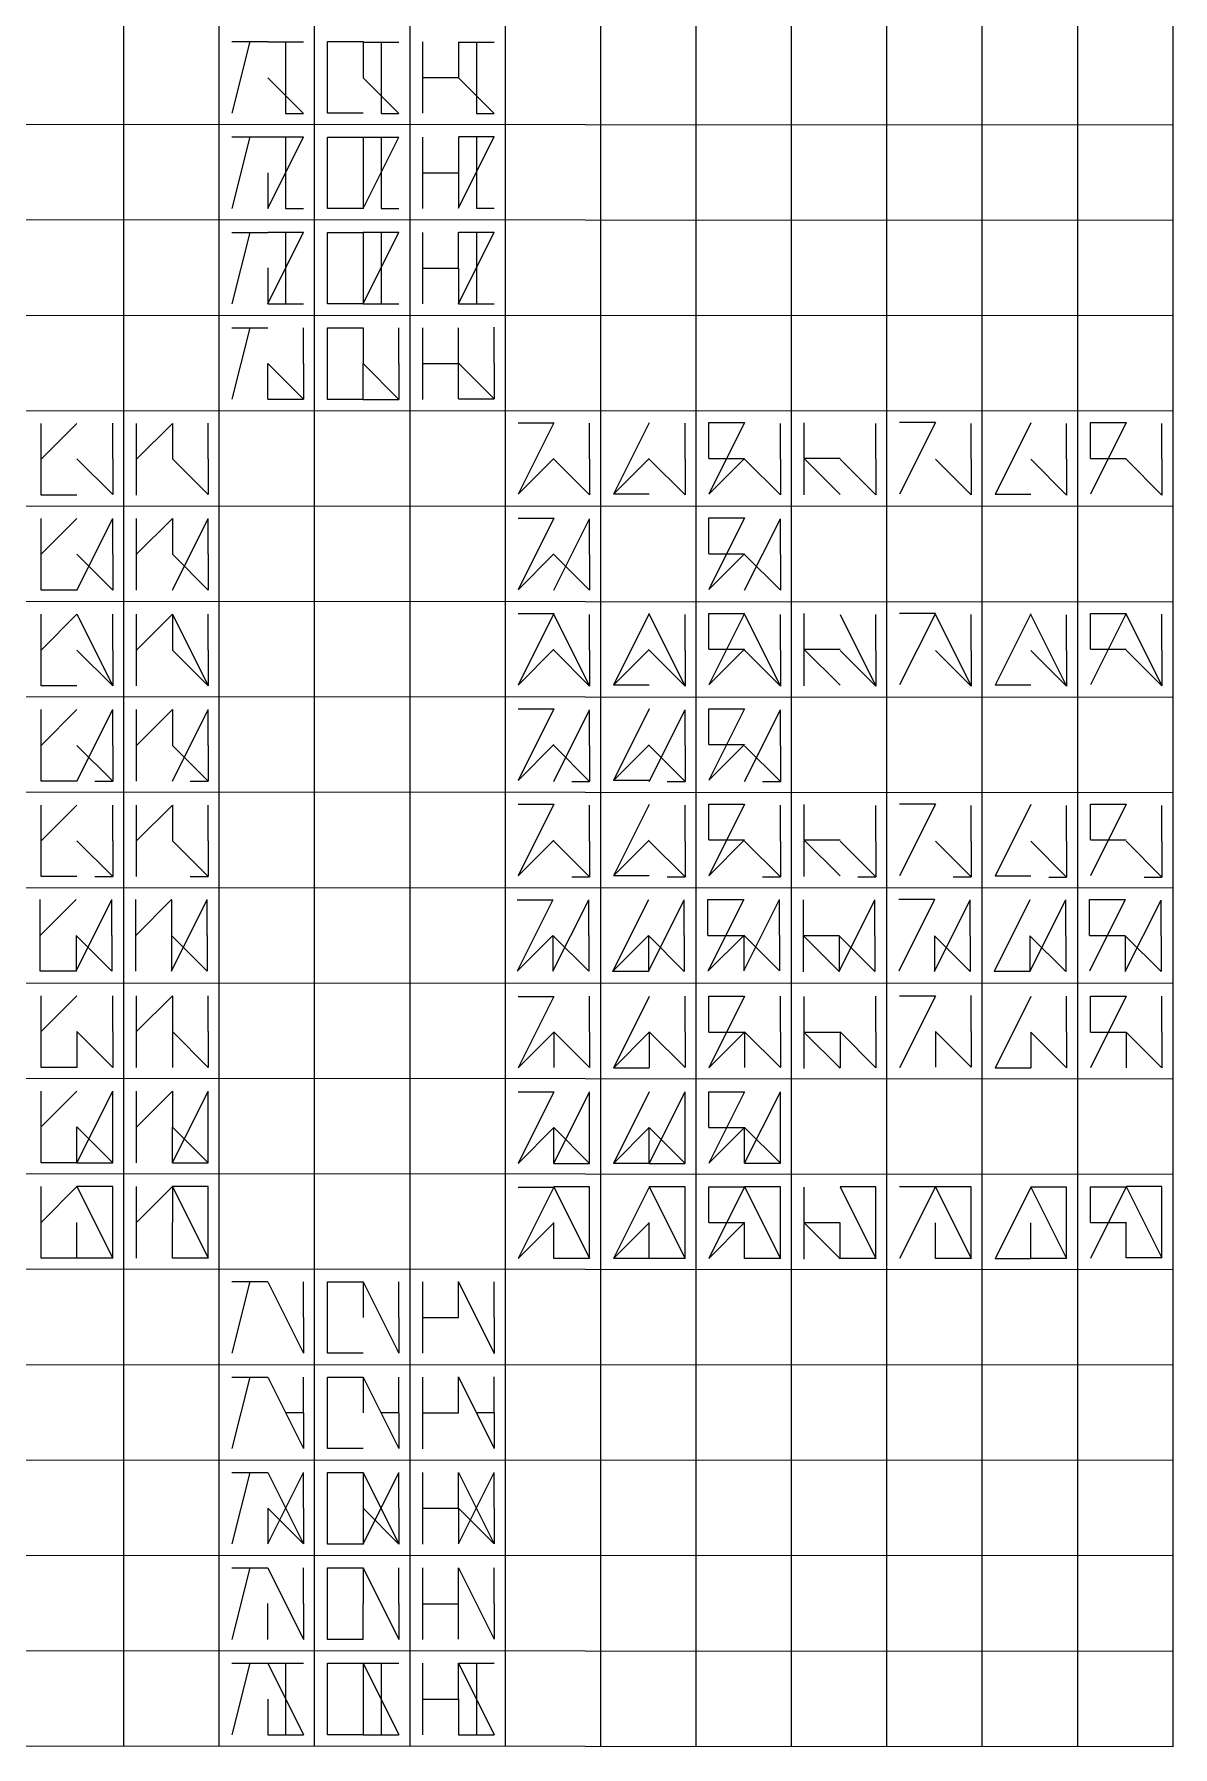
# Model space of a CAD drawing. Header units: millimetres. Extents: x 1659 to 4407, y 297 to 2004.
# Drawn here: x 3930 to 4407, y 520 to 1238 of the extents above; entities that cross this region are included whole.
import ezdxf

# ---------------------------------------------------------------- set-up
doc = ezdxf.new("R2010")
doc.units = ezdxf.units.MM

msp = doc.modelspace()

# ---------------------------------------------------------------- linework, layer by layer
for p, q in [((3967.33, 1933.69), (3967.33, 519.82)), ((3967.33, 1933.53), (3967.33, 519.82)), ((4007.33, 1933.69), (4007.33, 519.8)), ((4007.33, 1933.51), (4007.33, 519.8)), ((4047.33, 1933.69), (4047.33, 519.78)), ((4087.33, 1933.69), (4087.33, 519.77)), ((4127.33, 1933.69), (4127.33, 519.75)), ((4167.33, 1933.69), (4167.33, 519.73)), ((4167.33, 1933.44), (4167.33, 519.73)), ((4207.33, 1933.69), (4207.33, 519.71)), ((4207.33, 1933.69), (4207.33, 519.97)), ((4247.33, 1933.69), (4247.33, 519.7)), ((4247.33, 1933.69), (4247.33, 519.97)), ((4287.33, 1933.69), (4287.33, 519.68)), ((4327.33, 1933.69), (4327.33, 519.66)), ((4327.33, 1933.69), (4327.33, 519.97)), ((4367.33, 1933.69), (4367.33, 519.65)), ((4367.33, 1933.36), (4367.33, 519.65)), ((4407.33, 1933.69), (4407.33, 519.63)), ((4407.33, 1933.34), (4407.33, 519.63)), ((4012.8, 1234.65), (4027.8, 1234.65)), ((4020.3, 1234.65), (4012.8, 1204.65)), ((4027.8, 1234.49), (4042.8, 1234.49)), ((4035.3, 1234.49), (4035.3, 1204.49)), ((4052.8, 1234.63), (4067.8, 1234.63)), ((4052.8, 1219.63), (4052.8, 1234.63)), ((4067.8, 1234.63), (4067.8, 1219.63)), ((4067.8, 1234.47), (4082.8, 1234.47)), ((4075.3, 1234.47), (4075.3, 1204.47)), ((4092.8, 1219.61), (4092.8, 1234.61)), ((4107.8, 1234.61), (4107.8, 1219.61)), ((4107.8, 1234.46), (4122.8, 1234.46)), ((4115.3, 1234.46), (4115.3, 1204.46)), ((4027.8, 1219.49), (4042.8, 1204.49)), ((4052.8, 1204.63), (4052.8, 1219.63)), ((4067.8, 1219.47), (4082.8, 1204.47)), ((4092.8, 1204.61), (4092.8, 1219.61)), ((4092.8, 1219.61), (4107.8, 1219.61)), ((4107.8, 1219.46), (4122.8, 1204.46)), ((4407.33, 1199.63), (3487.33, 1200.03)), ((4035.3, 1204.49), (4042.8, 1204.49)), ((4067.8, 1204.63), (4052.8, 1204.63)), ((4075.3, 1204.47), (4082.8, 1204.47)), ((4115.3, 1204.46), (4122.8, 1204.46)), ((4012.8, 1194.65), (4027.8, 1194.65)), ((4020.3, 1194.65), (4012.8, 1164.65)), ((4027.8, 1194.65), (4042.8, 1194.65)), ((4027.8, 1164.65), (4042.8, 1194.65)), ((4035.3, 1194.65), (4035.3, 1164.65)), ((4052.8, 1194.63), (4067.8, 1194.63)), ((4052.8, 1179.63), (4052.8, 1194.63)), ((4067.8, 1194.63), (4082.8, 1194.63)), ((4067.8, 1164.63), (4082.8, 1194.63)), ((4067.8, 1194.63), (4067.8, 1179.63)), ((4075.3, 1194.63), (4075.3, 1164.63)), ((4092.8, 1179.61), (4092.8, 1194.61)), ((4107.8, 1194.84), (4122.8, 1194.84)), ((4107.8, 1164.84), (4122.8, 1194.84)), ((4107.8, 1194.61), (4107.8, 1179.61)), ((4115.3, 1194.84), (4115.3, 1164.84)), ((4027.8, 1179.65), (4027.8, 1164.65)), ((4052.8, 1164.63), (4052.8, 1179.63)), ((4067.8, 1179.63), (4067.8, 1164.63)), ((4092.8, 1164.61), (4092.8, 1179.61)), ((4092.8, 1179.61), (4107.8, 1179.61)), ((4107.8, 1179.84), (4107.8, 1164.84)), ((4035.3, 1164.65), (4042.8, 1164.65)), ((4067.8, 1164.63), (4052.8, 1164.63)), ((4075.3, 1164.63), (4082.8, 1164.63)), ((4115.3, 1164.84), (4122.8, 1164.84)), ((4407.33, 1159.63), (3487.33, 1160.03)), ((4012.8, 1154.65), (4027.8, 1154.65)), ((4020.3, 1154.65), (4012.8, 1124.65)), ((4027.8, 1154.71), (4042.8, 1154.71)), ((4027.8, 1124.71), (4042.8, 1154.71)), ((4035.3, 1154.71), (4035.3, 1124.71)), ((4052.8, 1154.63), (4067.8, 1154.63)), ((4052.8, 1139.63), (4052.8, 1154.63)), ((4067.8, 1154.7), (4082.8, 1154.7)), ((4067.8, 1124.7), (4082.8, 1154.7)), ((4067.8, 1154.63), (4067.8, 1139.63)), ((4075.3, 1154.7), (4075.3, 1124.7)), ((4092.8, 1139.61), (4092.8, 1154.61)), ((4107.8, 1154.68), (4122.8, 1154.68)), ((4107.8, 1124.68), (4122.8, 1154.68)), ((4107.8, 1139.68), (4107.8, 1154.68)), ((4115.3, 1154.68), (4115.3, 1124.68)), ((4027.8, 1139.71), (4027.8, 1124.71)), ((4052.8, 1124.63), (4052.8, 1139.63)), ((4067.8, 1139.7), (4067.8, 1124.7)), ((4092.8, 1124.61), (4092.8, 1139.61)), ((4092.8, 1139.61), (4107.8, 1139.61)), ((4107.8, 1139.68), (4107.8, 1124.68)), ((4027.8, 1124.71), (4042.8, 1124.71)), ((4067.8, 1124.63), (4052.8, 1124.63)), ((4067.8, 1124.7), (4082.8, 1124.7)), ((4107.8, 1124.68), (4122.8, 1124.68)), ((4407.33, 1119.63), (3487.33, 1120.03)), ((4012.8, 1114.65), (4027.8, 1114.65)), ((4020.3, 1114.65), (4012.8, 1084.65)), ((4042.8, 1099.65), (4042.8, 1114.65)), ((4052.8, 1114.63), (4067.8, 1114.63)), ((4052.8, 1099.63), (4052.8, 1114.63)), ((4067.8, 1114.63), (4067.8, 1099.63)), ((4082.8, 1099.63), (4082.8, 1114.63)), ((4092.8, 1099.61), (4092.8, 1114.61)), ((4107.79, 1099.68), (4107.79, 1114.68)), ((4122.8, 1099.84), (4122.8, 1114.84)), ((4027.79, 1084.65), (4027.79, 1099.65)), ((4027.8, 1099.65), (4042.8, 1084.65)), ((4042.8, 1099.65), (4042.8, 1084.65)), ((4052.8, 1084.63), (4052.8, 1099.63)), ((4067.79, 1084.63), (4067.79, 1099.63)), ((4067.8, 1099.63), (4082.8, 1084.63)), ((4082.8, 1099.63), (4082.8, 1084.63)), ((4092.8, 1084.61), (4092.8, 1099.61)), ((4092.8, 1099.61), (4107.8, 1099.61)), ((4107.79, 1084.84), (4107.79, 1099.84)), ((4107.8, 1099.84), (4122.8, 1084.84)), ((4122.8, 1099.84), (4122.8, 1084.84)), ((4027.79, 1084.65), (4042.79, 1084.65)), ((4067.8, 1084.63), (4052.8, 1084.63)), ((4067.79, 1084.63), (4082.79, 1084.63)), ((4107.79, 1084.84), (4122.79, 1084.84)), ((4407.33, 1079.63), (3487.33, 1080.03)), ((3932.8, 1059.51), (3932.8, 1074.51)), ((3932.8, 1059.51), (3947.8, 1074.51)), ((3962.8, 1059.68), (3962.8, 1074.68)), ((3987.8, 1074.49), (3972.8, 1059.49)), ((3972.8, 1059.49), (3972.8, 1074.49)), ((3987.8, 1074.49), (3987.8, 1059.49)), ((4002.8, 1059.66), (4002.8, 1074.66)), ((4147.8, 1074.82), (4132.8, 1044.82)), ((4132.8, 1074.82), (4147.8, 1074.82)), ((4162.8, 1059.59), (4162.8, 1074.59)), ((4187.8, 1074.8), (4172.8, 1044.8)), ((4202.8, 1059.58), (4202.8, 1074.58)), ((4212.8, 1074.89), (4227.8, 1074.89)), ((4212.8, 1059.89), (4212.8, 1074.89)), ((4227.8, 1074.89), (4212.8, 1044.89)), ((4242.8, 1059.56), (4242.8, 1074.56)), ((4252.8, 1059.77), (4252.8, 1074.77)), ((4282.8, 1059.54), (4282.8, 1074.54)), ((4307.8, 1074.89), (4292.8, 1044.89)), ((4307.8, 1074.89), (4292.8, 1074.89)), ((4322.8, 1059.52), (4322.8, 1074.52)), ((4347.8, 1074.73), (4332.8, 1044.73)), ((4362.8, 1059.51), (4362.8, 1074.51)), ((4372.8, 1074.89), (4387.8, 1074.89)), ((4372.8, 1059.89), (4372.8, 1074.89)), ((4387.8, 1074.89), (4372.8, 1044.89)), ((4402.8, 1059.49), (4402.8, 1074.49)), ((3932.8, 1044.51), (3932.8, 1059.51)), ((3947.8, 1059.68), (3962.8, 1044.68)), ((3962.8, 1059.68), (3962.8, 1044.68)), ((3972.8, 1044.49), (3972.8, 1059.49)), ((3987.8, 1059.66), (4002.8, 1044.66)), ((4002.8, 1059.66), (4002.8, 1044.66)), ((4147.8, 1059.82), (4132.8, 1044.82)), ((4147.8, 1059.59), (4162.8, 1044.59)), ((4162.8, 1059.59), (4162.8, 1044.59)), ((4187.8, 1059.8), (4172.8, 1044.8)), ((4187.8, 1059.58), (4202.8, 1044.58)), ((4202.8, 1059.58), (4202.8, 1044.58)), ((4212.8, 1059.89), (4227.8, 1059.89)), ((4227.8, 1059.89), (4212.8, 1044.89)), ((4227.8, 1059.56), (4242.8, 1044.56)), ((4242.8, 1059.56), (4242.8, 1044.56)), ((4252.8, 1059.77), (4267.8, 1044.77)), ((4267.8, 1059.77), (4252.8, 1059.77)), ((4252.8, 1044.54), (4252.8, 1059.54)), ((4267.8, 1059.54), (4282.8, 1044.54)), ((4282.8, 1059.54), (4282.8, 1044.54)), ((4307.8, 1059.52), (4322.8, 1044.52)), ((4322.8, 1059.52), (4322.8, 1044.52)), ((4347.8, 1059.51), (4362.8, 1044.51)), ((4362.8, 1059.51), (4362.8, 1044.51)), ((4372.8, 1059.89), (4387.8, 1059.89)), ((4387.8, 1059.49), (4402.8, 1044.49)), ((4402.8, 1059.49), (4402.8, 1044.49)), ((3947.8, 1044.51), (3932.8, 1044.51)), ((4187.8, 1044.8), (4172.8, 1044.8)), ((4347.8, 1044.73), (4332.8, 1044.73)), ((4407.33, 1039.63), (3487.33, 1040.03)), ((3932.8, 1019.68), (3932.8, 1034.68)), ((3932.8, 1019.68), (3947.8, 1034.68)), ((3947.8, 1004.68), (3962.8, 1034.68)), ((3962.8, 1019.68), (3962.8, 1034.68)), ((3987.8, 1034.66), (3972.8, 1019.66)), ((3972.8, 1019.66), (3972.8, 1034.66)), ((3987.8, 1004.66), (4002.8, 1034.66)), ((3987.8, 1034.66), (3987.8, 1019.66)), ((4002.8, 1019.66), (4002.8, 1034.66)), ((4147.8, 1034.82), (4132.8, 1004.82)), ((4132.8, 1034.82), (4147.8, 1034.82)), ((4147.8, 1004.59), (4162.8, 1034.59)), ((4162.8, 1019.59), (4162.8, 1034.59)), ((4212.8, 1034.89), (4227.8, 1034.89)), ((4212.8, 1019.89), (4212.8, 1034.89)), ((4227.8, 1034.89), (4212.8, 1004.89)), ((4227.8, 1004.56), (4242.8, 1034.56)), ((4242.8, 1019.56), (4242.8, 1034.56)), ((4147.8, 1019.82), (4132.8, 1004.82)), ((4212.8, 1019.89), (4227.8, 1019.89)), ((4227.8, 1019.89), (4212.8, 1004.89)), ((3932.8, 1004.68), (3932.8, 1019.68)), ((3947.8, 1019.68), (3962.8, 1004.68)), ((3962.8, 1019.68), (3962.8, 1004.68)), ((3972.8, 1004.66), (3972.8, 1019.66)), ((3987.8, 1019.66), (4002.8, 1004.66)), ((4002.8, 1019.66), (4002.8, 1004.66)), ((4147.8, 1019.59), (4162.8, 1004.59)), ((4162.8, 1019.59), (4162.8, 1004.59)), ((4227.8, 1019.56), (4242.8, 1004.56)), ((4242.8, 1019.56), (4242.8, 1004.56)), ((4407.33, 999.63), (3487.33, 1000.03)), ((3947.8, 1004.68), (3932.8, 1004.68)), ((3932.8, 979.51), (3932.8, 994.51)), ((3932.8, 979.51), (3947.8, 994.51)), ((3947.8, 994.51), (3962.8, 964.51)), ((3962.8, 979.51), (3962.8, 994.51)), ((3987.8, 994.49), (3972.8, 979.49)), ((3972.8, 979.49), (3972.8, 994.49)), ((3987.8, 994.49), (4002.8, 964.49)), ((3987.8, 994.49), (3987.8, 979.49)), ((4002.8, 979.49), (4002.8, 994.49)), ((4147.8, 994.82), (4132.8, 964.82)), ((4132.8, 994.82), (4147.8, 994.82)), ((4147.8, 994.42), (4162.8, 964.42)), ((4162.8, 979.42), (4162.8, 994.42)), ((4187.8, 994.8), (4172.8, 964.8)), ((4187.8, 994.4), (4202.8, 964.4)), ((4202.8, 979.4), (4202.8, 994.4)), ((4212.8, 994.89), (4227.8, 994.89)), ((4212.8, 979.89), (4212.8, 994.89)), ((4227.8, 994.89), (4212.8, 964.89)), ((4227.8, 994.39), (4242.8, 964.39)), ((4242.8, 979.39), (4242.8, 994.39)), ((4252.8, 979.77), (4252.8, 994.77)), ((4267.8, 994.37), (4282.8, 964.37)), ((4282.8, 979.37), (4282.8, 994.37)), ((4307.8, 994.89), (4292.8, 964.89)), ((4307.8, 994.89), (4292.8, 994.89)), ((4307.8, 994.35), (4322.8, 964.35)), ((4322.8, 979.35), (4322.8, 994.35)), ((4347.8, 994.73), (4332.8, 964.73)), ((4347.8, 994.33), (4362.8, 964.33)), ((4362.8, 979.33), (4362.8, 994.33)), ((4372.8, 994.89), (4387.8, 994.89)), ((4372.8, 979.89), (4372.8, 994.89)), ((4387.8, 994.89), (4372.8, 964.89)), ((4387.8, 994.49), (4402.8, 964.49)), ((4402.8, 979.49), (4402.8, 994.49)), ((3932.8, 964.51), (3932.8, 979.51)), ((3947.8, 979.51), (3962.8, 964.51)), ((3962.8, 979.51), (3962.8, 964.51)), ((3972.8, 964.49), (3972.8, 979.49)), ((3987.8, 979.49), (4002.8, 964.49)), ((4002.8, 979.49), (4002.8, 964.49)), ((4147.8, 979.82), (4132.8, 964.82)), ((4147.8, 979.42), (4162.8, 964.42)), ((4162.8, 979.42), (4162.8, 964.42)), ((4187.8, 979.8), (4172.8, 964.8)), ((4187.8, 979.4), (4202.8, 964.4)), ((4202.8, 979.4), (4202.8, 964.4)), ((4212.8, 979.89), (4227.8, 979.89)), ((4227.8, 979.89), (4212.8, 964.89)), ((4227.8, 979.39), (4242.8, 964.39)), ((4242.8, 979.39), (4242.8, 964.39)), ((4252.8, 979.77), (4267.8, 964.77)), ((4267.8, 979.77), (4252.8, 979.77)), ((4252.8, 964.54), (4252.8, 979.54)), ((4267.8, 979.37), (4282.8, 964.37)), ((4282.8, 979.37), (4282.8, 964.37)), ((4307.8, 979.35), (4322.8, 964.35)), ((4322.8, 979.35), (4322.8, 964.35)), ((4347.8, 979.33), (4362.8, 964.33)), ((4362.8, 979.33), (4362.8, 964.33)), ((4372.8, 979.89), (4387.8, 979.89)), ((4387.8, 979.49), (4402.8, 964.49)), ((4402.8, 979.49), (4402.8, 964.49)), ((3947.8, 964.51), (3932.8, 964.51)), ((4187.8, 964.8), (4172.8, 964.8)), ((4347.8, 964.73), (4332.8, 964.73)), ((4407.33, 959.63), (3487.33, 960.03)), ((3932.8, 939.52), (3932.8, 954.52)), ((3932.8, 939.52), (3947.8, 954.52)), ((3947.8, 924.52), (3962.8, 954.52)), ((3962.8, 939.52), (3962.8, 954.52)), ((3987.8, 954.51), (3972.8, 939.51)), ((3972.8, 939.51), (3972.8, 954.51)), ((3987.8, 924.51), (4002.8, 954.51)), ((3987.8, 954.51), (3987.8, 939.51)), ((4002.8, 939.51), (4002.8, 954.51)), ((4147.8, 954.84), (4132.8, 924.84)), ((4132.8, 954.84), (4147.8, 954.84)), ((4147.8, 924.44), (4162.8, 954.44)), ((4162.8, 939.44), (4162.8, 954.44)), ((4187.8, 954.82), (4172.8, 924.82)), ((4187.8, 924.42), (4202.8, 954.42)), ((4202.8, 939.42), (4202.8, 954.42)), ((4212.8, 954.9), (4227.8, 954.9)), ((4212.8, 939.9), (4212.8, 954.9)), ((4227.8, 954.9), (4212.8, 924.9)), ((4227.8, 924.4), (4242.8, 954.4)), ((4242.8, 939.4), (4242.8, 954.4)), ((3932.8, 924.52), (3932.8, 939.52)), ((3947.8, 939.52), (3962.8, 924.52)), ((3962.8, 939.52), (3962.8, 924.52)), ((3972.8, 924.51), (3972.8, 939.51)), ((3987.8, 939.51), (4002.8, 924.51)), ((4002.8, 939.51), (4002.8, 924.51)), ((4147.8, 939.84), (4132.8, 924.84)), ((4147.8, 939.44), (4162.8, 924.44)), ((4162.8, 939.44), (4162.8, 924.44)), ((4187.8, 939.82), (4172.8, 924.82)), ((4187.8, 939.42), (4202.8, 924.42)), ((4202.8, 939.42), (4202.8, 924.42)), ((4212.8, 939.9), (4227.8, 939.9)), ((4227.8, 939.9), (4212.8, 924.9)), ((4227.8, 939.4), (4242.8, 924.4)), ((4242.8, 939.4), (4242.8, 924.4)), ((4407.33, 919.63), (3487.33, 920.03)), ((3947.8, 924.52), (3932.8, 924.52)), ((3955.3, 924.52), (3962.8, 924.52)), ((3995.3, 924.51), (4002.8, 924.51)), ((4155.3, 924.44), (4162.8, 924.44)), ((4187.8, 924.82), (4172.8, 924.82)), ((4195.3, 924.42), (4202.8, 924.42)), ((4235.3, 924.4), (4242.8, 924.4)), ((3932.8, 899.52), (3932.8, 914.52)), ((3932.8, 899.52), (3947.8, 914.52)), ((3962.8, 899.51), (3962.8, 914.51)), ((3987.8, 914.51), (3972.8, 899.51)), ((3972.8, 899.51), (3972.8, 914.51)), ((3987.8, 914.51), (3987.8, 899.51)), ((4002.8, 899.49), (4002.8, 914.49)), ((4147.8, 914.82), (4132.8, 884.82)), ((4132.8, 914.82), (4147.8, 914.82)), ((4162.8, 899.42), (4162.8, 914.42)), ((4187.8, 914.8), (4172.8, 884.8)), ((4202.8, 899.4), (4202.8, 914.4)), ((4212.8, 914.89), (4227.8, 914.89)), ((4212.8, 899.89), (4212.8, 914.89)), ((4227.8, 914.89), (4212.8, 884.89)), ((4242.8, 899.39), (4242.8, 914.39)), ((4252.8, 899.77), (4252.8, 914.77)), ((4282.8, 899.37), (4282.8, 914.37)), ((4307.8, 914.89), (4292.8, 884.89)), ((4307.8, 914.89), (4292.8, 914.89)), ((4322.8, 899.35), (4322.8, 914.35)), ((4347.8, 914.73), (4332.8, 884.73)), ((4362.8, 899.33), (4362.8, 914.33)), ((4372.8, 914.89), (4387.8, 914.89)), ((4372.8, 899.89), (4372.8, 914.89)), ((4387.8, 914.89), (4372.8, 884.89)), ((4402.8, 899.32), (4402.8, 914.32)), ((3932.8, 884.52), (3932.8, 899.52)), ((3947.8, 899.51), (3962.8, 884.51)), ((3962.8, 899.51), (3962.8, 884.51)), ((3972.8, 884.51), (3972.8, 899.51)), ((3987.8, 899.49), (4002.8, 884.49)), ((4002.8, 899.49), (4002.8, 884.49)), ((4147.8, 899.82), (4132.8, 884.82)), ((4147.8, 899.42), (4162.8, 884.42)), ((4162.8, 899.42), (4162.8, 884.42)), ((4187.8, 899.8), (4172.8, 884.8)), ((4187.8, 899.4), (4202.8, 884.4)), ((4202.8, 899.4), (4202.8, 884.4)), ((4212.8, 899.89), (4227.8, 899.89)), ((4227.8, 899.89), (4212.8, 884.89)), ((4227.8, 899.39), (4242.8, 884.39)), ((4242.8, 899.39), (4242.8, 884.39)), ((4252.8, 899.77), (4267.8, 884.77)), ((4267.8, 899.77), (4252.8, 899.77)), ((4252.8, 884.54), (4252.8, 899.54)), ((4267.8, 899.37), (4282.8, 884.37)), ((4282.8, 899.37), (4282.8, 884.37)), ((4307.8, 899.35), (4322.8, 884.35)), ((4322.8, 899.35), (4322.8, 884.35)), ((4347.8, 899.33), (4362.8, 884.33)), ((4362.8, 899.33), (4362.8, 884.33)), ((4372.8, 899.89), (4387.8, 899.89)), ((4387.8, 899.32), (4402.8, 884.32)), ((4402.8, 899.32), (4402.8, 884.32)), ((3947.8, 884.52), (3932.8, 884.52)), ((3955.3, 884.51), (3962.8, 884.51)), ((3995.3, 884.49), (4002.8, 884.49)), ((4155.3, 884.42), (4162.8, 884.42)), ((4187.8, 884.8), (4172.8, 884.8)), ((4195.3, 884.4), (4202.8, 884.4)), ((4235.3, 884.39), (4242.8, 884.39)), ((4275.3, 884.37), (4282.8, 884.37)), ((4315.3, 884.35), (4322.8, 884.35)), ((4347.8, 884.73), (4332.8, 884.73)), ((4355.3, 884.33), (4362.8, 884.33)), ((4395.3, 884.32), (4402.8, 884.32)), ((4407.33, 879.63), (3487.33, 880.03)), ((3932.43, 859.87), (3932.43, 874.87)), ((3932.43, 859.87), (3947.43, 874.87)), ((3947.43, 844.87), (3962.43, 874.87)), ((3962.43, 859.87), (3962.43, 874.87)), ((3987.43, 874.85), (3972.43, 859.85)), ((3972.43, 859.85), (3972.43, 874.85)), ((3987.43, 844.85), (4002.43, 874.85)), ((3987.43, 874.85), (3987.43, 859.85)), ((4002.43, 859.85), (4002.43, 874.85)), ((4147.43, 874.78), (4132.43, 844.78)), ((4132.43, 874.78), (4147.43, 874.78)), ((4147.43, 844.78), (4162.43, 874.78)), ((4162.43, 859.78), (4162.43, 874.78)), ((4187.43, 874.77), (4172.43, 844.77)), ((4187.43, 844.77), (4202.43, 874.77)), ((4202.43, 859.77), (4202.43, 874.77)), ((4212.43, 874.85), (4227.43, 874.85)), ((4212.43, 859.85), (4212.43, 874.85)), ((4227.43, 874.85), (4212.43, 844.85)), ((4227.43, 844.96), (4242.43, 874.96)), ((4242.43, 859.96), (4242.43, 874.96)), ((4252.43, 859.73), (4252.43, 874.73)), ((4267.43, 844.73), (4282.43, 874.73)), ((4282.43, 859.73), (4282.43, 874.73)), ((4307.43, 874.85), (4292.43, 844.85)), ((4307.43, 874.85), (4292.43, 874.85)), ((4307.43, 844.72), (4322.43, 874.72)), ((4322.43, 859.72), (4322.43, 874.72)), ((4347.43, 874.7), (4332.43, 844.7)), ((4347.43, 844.7), (4362.43, 874.7)), ((4362.43, 859.7), (4362.43, 874.7)), ((4372.43, 874.85), (4387.43, 874.85)), ((4372.43, 859.85), (4372.43, 874.85)), ((4387.43, 874.85), (4372.43, 844.85)), ((4387.43, 844.68), (4402.43, 874.68)), ((4402.43, 859.68), (4402.43, 874.68)), ((3932.43, 844.87), (3932.43, 859.87)), ((3947.43, 859.87), (3962.43, 844.87)), ((3947.43, 859.87), (3947.43, 844.87)), ((3962.43, 859.87), (3962.43, 844.87)), ((3972.43, 844.85), (3972.43, 859.85)), ((3987.43, 859.85), (4002.43, 844.85)), ((3987.43, 859.85), (3987.43, 844.85)), ((4002.43, 859.85), (4002.43, 844.85)), ((4147.43, 859.78), (4132.43, 844.78)), ((4147.43, 859.78), (4162.43, 844.78)), ((4147.43, 859.78), (4147.43, 844.78)), ((4162.43, 859.78), (4162.43, 844.78)), ((4187.43, 859.77), (4172.43, 844.77)), ((4187.43, 859.77), (4202.43, 844.77)), ((4187.43, 859.77), (4187.43, 844.77)), ((4202.43, 859.77), (4202.43, 844.77)), ((4212.43, 859.85), (4227.43, 859.85)), ((4227.43, 859.85), (4212.43, 844.85)), ((4227.43, 859.96), (4242.43, 844.96)), ((4227.43, 859.96), (4227.43, 844.96)), ((4242.43, 859.96), (4242.43, 844.96)), ((4252.43, 859.73), (4267.43, 844.73)), ((4267.43, 859.73), (4252.43, 859.73)), ((4252.43, 844.51), (4252.43, 859.51)), ((4267.43, 859.73), (4282.43, 844.73)), ((4267.43, 859.73), (4267.43, 844.73)), ((4282.43, 859.73), (4282.43, 844.73)), ((4307.43, 859.72), (4322.43, 844.72)), ((4307.43, 859.72), (4307.43, 844.72)), ((4322.43, 859.72), (4322.43, 844.72)), ((4347.43, 859.7), (4362.43, 844.7)), ((4347.43, 859.7), (4347.43, 844.7)), ((4362.43, 859.7), (4362.43, 844.7)), ((4372.43, 859.85), (4387.43, 859.85)), ((4387.43, 859.68), (4402.43, 844.68)), ((4387.43, 859.68), (4387.43, 844.68)), ((4402.43, 859.68), (4402.43, 844.68)), ((3947.43, 844.87), (3932.43, 844.87)), ((4187.43, 844.77), (4172.43, 844.77)), ((4347.43, 844.7), (4332.43, 844.7)), ((4407.33, 839.63), (3487.33, 840.03)), ((3932.8, 819.51), (3932.8, 834.51)), ((3932.8, 819.51), (3947.8, 834.51)), ((3962.8, 819.51), (3962.8, 834.51)), ((3987.8, 834.49), (3972.8, 819.49)), ((3972.8, 819.49), (3972.8, 834.49)), ((3987.8, 834.49), (3987.8, 819.49)), ((4002.8, 819.49), (4002.8, 834.49)), ((4147.8, 834.25), (4132.8, 804.25)), ((4132.8, 834.25), (4147.8, 834.25)), ((4162.8, 819.42), (4162.8, 834.42)), ((4187.8, 834.23), (4172.8, 804.23)), ((4202.8, 819.4), (4202.8, 834.4)), ((4212.8, 834.32), (4227.8, 834.32)), ((4212.8, 819.32), (4212.8, 834.32)), ((4227.8, 834.32), (4212.8, 804.32)), ((4242.8, 819.39), (4242.8, 834.39)), ((4252.8, 819.2), (4252.8, 834.2)), ((4282.8, 819.37), (4282.8, 834.37)), ((4307.8, 834.32), (4292.8, 804.32)), ((4307.8, 834.32), (4292.8, 834.32)), ((4322.8, 819.59), (4322.8, 834.59)), ((4347.8, 834.16), (4332.8, 804.16)), ((4362.8, 819.33), (4362.8, 834.33)), ((4372.8, 834.32), (4387.8, 834.32)), ((4372.8, 819.32), (4372.8, 834.32)), ((4387.8, 834.32), (4372.8, 804.32)), ((4402.8, 819.32), (4402.8, 834.32)), ((3932.8, 804.51), (3932.8, 819.51)), ((3947.8, 819.51), (3962.8, 804.51)), ((3947.8, 819.51), (3947.8, 804.51)), ((3962.8, 819.51), (3962.8, 804.51)), ((3972.8, 804.49), (3972.8, 819.49)), ((3987.8, 819.49), (4002.8, 804.49)), ((3987.8, 819.49), (3987.8, 804.49)), ((4002.8, 819.49), (4002.8, 804.49)), ((4147.8, 819.25), (4132.8, 804.25)), ((4147.8, 819.42), (4162.8, 804.42)), ((4147.8, 819.42), (4147.8, 804.42)), ((4162.8, 819.42), (4162.8, 804.42)), ((4187.8, 819.23), (4172.8, 804.23)), ((4187.8, 819.4), (4202.8, 804.4)), ((4187.8, 819.4), (4187.8, 804.4)), ((4202.8, 819.4), (4202.8, 804.4)), ((4212.8, 819.32), (4227.8, 819.32)), ((4227.8, 819.32), (4212.8, 804.32)), ((4227.8, 819.39), (4242.8, 804.39)), ((4227.8, 819.39), (4227.8, 804.39)), ((4242.8, 819.39), (4242.8, 804.39)), ((4252.8, 819.2), (4267.8, 804.2)), ((4267.8, 819.2), (4252.8, 819.2)), ((4252.8, 803.97), (4252.8, 818.97)), ((4267.8, 819.37), (4282.8, 804.37)), ((4267.8, 819.37), (4267.8, 804.37)), ((4282.8, 819.37), (4282.8, 804.37)), ((4307.8, 819.59), (4322.8, 804.59)), ((4307.8, 819.59), (4307.8, 804.59)), ((4322.8, 819.59), (4322.8, 804.59)), ((4347.8, 819.33), (4362.8, 804.33)), ((4347.8, 819.33), (4347.8, 804.33)), ((4362.8, 819.33), (4362.8, 804.33)), ((4372.8, 819.32), (4387.8, 819.32)), ((4387.8, 819.32), (4402.8, 804.32)), ((4387.8, 819.32), (4387.8, 804.32)), ((4402.8, 819.32), (4402.8, 804.32)), ((3947.8, 804.51), (3932.8, 804.51)), ((4407.33, 799.63), (3487.33, 800.03)), ((4187.8, 804.23), (4172.8, 804.23)), ((4347.8, 804.16), (4332.8, 804.16)), ((3932.8, 779.51), (3932.8, 794.51)), ((3932.8, 779.51), (3947.8, 794.51)), ((3947.8, 764.51), (3962.8, 794.51)), ((3962.8, 779.51), (3962.8, 794.51)), ((3987.8, 794.49), (3972.8, 779.49)), ((3972.8, 779.49), (3972.8, 794.49)), ((3987.8, 794.49), (3987.8, 779.49)), ((3987.8, 764.49), (4002.8, 794.49)), ((4002.8, 779.49), (4002.8, 794.49)), ((4147.8, 794.25), (4132.8, 764.25)), ((4132.8, 794.25), (4147.8, 794.25)), ((4147.8, 764.25), (4162.8, 794.25)), ((4162.8, 779.25), (4162.8, 794.25)), ((4187.8, 794.23), (4172.8, 764.23)), ((4187.8, 764.23), (4202.8, 794.23)), ((4202.8, 779.23), (4202.8, 794.23)), ((4212.8, 794.32), (4227.8, 794.32)), ((4212.8, 779.32), (4212.8, 794.32)), ((4227.8, 794.32), (4212.8, 764.32)), ((4227.8, 764.32), (4242.8, 794.32)), ((4242.8, 779.32), (4242.8, 794.32)), ((3932.8, 764.51), (3932.8, 779.51)), ((3947.8, 764.51), (3947.8, 779.51)), ((3947.8, 779.51), (3962.8, 764.51)), ((3962.8, 764.51), (3962.8, 779.51)), ((3972.8, 764.49), (3972.8, 779.49)), ((3987.8, 764.49), (3987.8, 779.49)), ((3987.8, 779.49), (4002.8, 764.49)), ((4002.8, 764.49), (4002.8, 779.49)), ((4147.8, 779.25), (4132.8, 764.25)), ((4147.8, 764.25), (4147.8, 779.25)), ((4147.8, 779.25), (4162.8, 764.25)), ((4162.8, 764.25), (4162.8, 779.25)), ((4187.8, 779.23), (4172.8, 764.23)), ((4187.8, 764.23), (4187.8, 779.23)), ((4187.8, 779.23), (4202.8, 764.23)), ((4202.8, 764.23), (4202.8, 779.23)), ((4212.8, 779.32), (4227.8, 779.32)), ((4227.8, 779.32), (4212.8, 764.32)), ((4227.8, 764.32), (4227.8, 779.32)), ((4227.8, 779.32), (4242.8, 764.32)), ((4242.8, 764.32), (4242.8, 779.32)), ((3947.8, 764.51), (3932.8, 764.51)), ((3947.8, 764.51), (3962.8, 764.51)), ((3987.8, 764.49), (4002.8, 764.49)), ((4147.8, 764.25), (4162.8, 764.25)), ((4187.8, 764.23), (4172.8, 764.23)), ((4187.8, 764.23), (4202.8, 764.23)), ((4227.8, 764.32), (4242.8, 764.32)), ((4407.33, 759.63), (3487.33, 760.03)), ((3932.8, 739.51), (3932.8, 754.51)), ((3932.8, 739.51), (3947.8, 754.51)), ((3947.8, 754.51), (3962.8, 724.51)), ((3962.8, 754.51), (3947.8, 754.51)), ((3962.8, 739.51), (3962.8, 754.51)), ((3987.8, 754.49), (3972.8, 739.49)), ((3972.8, 739.49), (3972.8, 754.49)), ((3987.8, 754.49), (4002.8, 724.49)), ((4002.8, 754.49), (3987.8, 754.49)), ((3987.8, 754.49), (3987.8, 739.49)), ((4002.8, 739.49), (4002.8, 754.49)), ((4147.8, 754.32), (4132.8, 724.32)), ((4132.8, 754.32), (4147.8, 754.32)), ((4147.8, 754.42), (4162.8, 724.42)), ((4162.8, 754.42), (4147.8, 754.42)), ((4162.8, 739.42), (4162.8, 754.42)), ((4187.8, 754.3), (4172.8, 724.3)), ((4187.8, 754.4), (4202.8, 724.4)), ((4202.8, 754.4), (4187.8, 754.4)), ((4202.8, 739.4), (4202.8, 754.4)), ((4212.8, 754.39), (4227.8, 754.39)), ((4212.8, 739.39), (4212.8, 754.39)), ((4227.8, 754.39), (4212.8, 724.39)), ((4227.8, 754.39), (4242.8, 724.39)), ((4242.8, 754.39), (4227.8, 754.39)), ((4242.8, 739.39), (4242.8, 754.39)), ((4252.8, 739.27), (4252.8, 754.27)), ((4267.8, 754.37), (4282.8, 724.37)), ((4282.8, 754.37), (4267.8, 754.37)), ((4282.8, 739.37), (4282.8, 754.37)), ((4307.8, 754.39), (4292.8, 724.39)), ((4307.8, 754.39), (4292.8, 754.39)), ((4307.8, 754.35), (4322.8, 724.35)), ((4322.8, 754.35), (4307.8, 754.35)), ((4322.8, 739.35), (4322.8, 754.35)), ((4347.8, 754.23), (4332.8, 724.23)), ((4347.8, 754.33), (4362.8, 724.33)), ((4362.8, 754.33), (4347.8, 754.33)), ((4362.8, 739.33), (4362.8, 754.33)), ((4372.8, 754.39), (4387.8, 754.39)), ((4372.8, 739.39), (4372.8, 754.39)), ((4387.8, 754.39), (4372.8, 724.39)), ((4387.8, 754.59), (4402.8, 724.59)), ((4402.8, 754.59), (4387.8, 754.59)), ((4402.8, 739.59), (4402.8, 754.59)), ((3932.8, 724.51), (3932.8, 739.51)), ((3947.8, 724.51), (3947.8, 739.51)), ((3962.8, 724.51), (3962.8, 739.51)), ((3972.8, 724.49), (3972.8, 739.49)), ((3987.8, 724.49), (3987.8, 739.49)), ((4002.8, 724.49), (4002.8, 739.49)), ((4147.8, 739.32), (4132.8, 724.32)), ((4147.8, 724.42), (4147.8, 739.42)), ((4162.8, 724.42), (4162.8, 739.42)), ((4187.8, 739.3), (4172.8, 724.3)), ((4187.8, 724.4), (4187.8, 739.4)), ((4202.8, 724.4), (4202.8, 739.4)), ((4212.8, 739.39), (4227.8, 739.39)), ((4227.8, 739.39), (4212.8, 724.39)), ((4227.8, 724.39), (4227.8, 739.39)), ((4242.8, 724.39), (4242.8, 739.39)), ((4252.8, 739.27), (4267.8, 724.27)), ((4267.8, 739.27), (4252.8, 739.27)), ((4252.8, 724.04), (4252.8, 739.04)), ((4267.8, 724.37), (4267.8, 739.37)), ((4282.8, 724.37), (4282.8, 739.37)), ((4307.8, 724.35), (4307.8, 739.35)), ((4322.8, 724.35), (4322.8, 739.35)), ((4347.8, 724.33), (4347.8, 739.33)), ((4362.8, 724.33), (4362.8, 739.33)), ((4372.8, 739.39), (4387.8, 739.39)), ((4387.8, 724.59), (4387.8, 739.59)), ((4402.8, 724.59), (4402.8, 739.59)), ((4407.33, 719.63), (3487.33, 720.03)), ((3947.8, 724.51), (3932.8, 724.51)), ((3962.8, 724.51), (3947.8, 724.51)), ((4002.8, 724.49), (3987.8, 724.49)), ((4162.8, 724.42), (4147.8, 724.42)), ((4187.8, 724.3), (4172.8, 724.3)), ((4202.8, 724.4), (4187.8, 724.4)), ((4242.8, 724.39), (4227.8, 724.39)), ((4282.8, 724.37), (4267.8, 724.37)), ((4322.8, 724.35), (4307.8, 724.35)), ((4347.8, 724.23), (4332.8, 724.23)), ((4362.8, 724.33), (4347.8, 724.33)), ((4402.8, 724.59), (4387.8, 724.59)), ((4012.8, 714.65), (4027.8, 714.65)), ((4020.3, 714.65), (4012.8, 684.65)), ((4027.8, 714.63), (4042.8, 684.63)), ((4042.8, 699.63), (4042.8, 714.63)), ((4052.8, 714.63), (4067.8, 714.63)), ((4052.8, 699.63), (4052.8, 714.63)), ((4067.8, 714.63), (4067.8, 699.63)), ((4067.8, 714.61), (4082.8, 684.61)), ((4082.8, 699.61), (4082.8, 714.61)), ((4092.8, 699.61), (4092.8, 714.61)), ((4107.79, 699.68), (4107.79, 714.68)), ((4107.8, 714.59), (4122.8, 684.59)), ((4122.8, 699.59), (4122.8, 714.59)), ((4042.8, 699.63), (4042.8, 684.63)), ((4052.8, 684.63), (4052.8, 699.63)), ((4082.8, 699.61), (4082.8, 684.61)), ((4092.8, 684.61), (4092.8, 699.61)), ((4092.8, 699.61), (4107.8, 699.61)), ((4122.8, 699.59), (4122.8, 684.59)), ((4067.8, 684.63), (4052.8, 684.63)), ((4407.33, 679.63), (3487.33, 680.03)), ((4012.8, 674.65), (4027.8, 674.65)), ((4020.3, 674.65), (4012.8, 644.65)), ((4027.8, 674.65), (4042.8, 644.65)), ((4042.8, 659.65), (4042.8, 674.65)), ((4052.8, 674.63), (4067.8, 674.63)), ((4052.8, 659.63), (4052.8, 674.63)), ((4067.8, 674.63), (4067.8, 659.63)), ((4067.8, 674.63), (4082.8, 644.63)), ((4082.8, 659.63), (4082.8, 674.63)), ((4092.8, 659.61), (4092.8, 674.61)), ((4107.79, 659.68), (4107.79, 674.68)), ((4107.79, 674.68), (4122.79, 644.68)), ((4122.79, 659.68), (4122.79, 674.68)), ((4042.8, 659.65), (4035.3, 659.65)), ((4042.8, 659.65), (4042.8, 644.65)), ((4052.8, 644.63), (4052.8, 659.63)), ((4082.8, 659.63), (4075.3, 659.63)), ((4082.8, 659.63), (4082.8, 644.63)), ((4092.8, 644.61), (4092.8, 659.61)), ((4092.8, 659.61), (4107.8, 659.61)), ((4122.79, 659.68), (4115.29, 659.68)), ((4122.79, 659.68), (4122.79, 644.68)), ((4407.33, 639.63), (3487.33, 640.03)), ((4067.8, 644.63), (4052.8, 644.63)), ((4012.8, 634.65), (4027.8, 634.65)), ((4020.3, 634.65), (4012.8, 604.65)), ((4027.8, 634.65), (4042.8, 604.65)), ((4027.8, 604.65), (4042.8, 634.65)), ((4042.8, 619.65), (4042.8, 634.65)), ((4052.8, 634.63), (4067.8, 634.63)), ((4052.8, 619.63), (4052.8, 634.63)), ((4067.8, 634.63), (4067.8, 619.63)), ((4067.8, 634.63), (4082.8, 604.63)), ((4067.8, 604.63), (4082.8, 634.63)), ((4082.8, 619.63), (4082.8, 634.63)), ((4092.8, 619.61), (4092.8, 634.61)), ((4107.79, 619.68), (4107.79, 634.68)), ((4107.79, 634.68), (4122.79, 604.68)), ((4107.79, 604.68), (4122.79, 634.68)), ((4122.79, 619.68), (4122.79, 634.68)), ((4027.8, 619.65), (4042.8, 604.65)), ((4027.8, 619.65), (4027.8, 604.65)), ((4042.8, 619.65), (4042.8, 604.65)), ((4052.8, 604.63), (4052.8, 619.63)), ((4067.8, 619.63), (4082.8, 604.63)), ((4067.8, 619.63), (4067.8, 604.63)), ((4082.8, 619.63), (4082.8, 604.63)), ((4092.8, 604.61), (4092.8, 619.61)), ((4092.8, 619.61), (4107.8, 619.61)), ((4107.79, 619.68), (4122.79, 604.68)), ((4107.79, 619.68), (4107.79, 604.68)), ((4122.79, 619.68), (4122.79, 604.68)), ((4067.8, 604.63), (4052.8, 604.63)), ((4407.33, 599.63), (3487.33, 600.03)), ((4012.8, 594.65), (4027.8, 594.65)), ((4020.3, 594.65), (4012.8, 564.65)), ((4027.8, 594.65), (4042.8, 564.65)), ((4042.8, 579.65), (4042.8, 594.65)), ((4052.8, 594.63), (4067.8, 594.63)), ((4052.8, 579.63), (4052.8, 594.63)), ((4067.8, 594.63), (4067.8, 579.63)), ((4067.8, 594.63), (4082.8, 564.63)), ((4082.8, 579.63), (4082.8, 594.63)), ((4092.8, 579.61), (4092.8, 594.61)), ((4107.79, 579.68), (4107.79, 594.68)), ((4107.79, 594.68), (4122.79, 564.68)), ((4122.79, 579.68), (4122.79, 594.68)), ((4027.8, 564.65), (4027.8, 579.65)), ((4042.8, 579.65), (4042.8, 564.65)), ((4052.8, 564.63), (4052.8, 579.63)), ((4067.8, 564.63), (4067.8, 579.63)), ((4082.8, 579.63), (4082.8, 564.63)), ((4092.8, 564.61), (4092.8, 579.61)), ((4092.8, 579.61), (4107.8, 579.61)), ((4107.79, 564.68), (4107.79, 579.68)), ((4122.79, 579.68), (4122.79, 564.68)), ((4067.8, 564.63), (4052.8, 564.63)), ((4407.33, 559.63), (3487.33, 560.03)), ((4012.8, 554.65), (4027.8, 554.65)), ((4020.3, 554.65), (4012.8, 524.65)), ((4027.8, 554.65), (4042.8, 554.65)), ((4027.8, 554.65), (4042.8, 524.65)), ((4035.3, 554.65), (4035.3, 524.65)), ((4052.8, 554.63), (4067.8, 554.63)), ((4052.8, 539.63), (4052.8, 554.63)), ((4067.8, 554.63), (4067.8, 539.63)), ((4067.8, 554.63), (4082.8, 554.63)), ((4067.8, 554.63), (4082.8, 524.63)), ((4075.3, 554.63), (4075.3, 524.63)), ((4092.8, 539.61), (4092.8, 554.61)), ((4107.79, 539.68), (4107.79, 554.68)), ((4107.79, 554.68), (4122.79, 554.68)), ((4107.79, 554.68), (4122.79, 524.68)), ((4115.29, 554.68), (4115.29, 524.68)), ((4027.8, 539.65), (4027.8, 524.65)), ((4052.8, 524.63), (4052.8, 539.63)), ((4067.8, 539.63), (4067.8, 524.63)), ((4092.8, 524.61), (4092.8, 539.61)), ((4092.8, 539.61), (4107.8, 539.61)), ((4107.79, 539.68), (4107.79, 524.68)), ((4027.8, 524.65), (4035.3, 524.65)), ((4035.3, 524.65), (4042.8, 524.65)), ((4067.8, 524.63), (4052.8, 524.63)), ((4067.8, 524.63), (4075.3, 524.63)), ((4075.3, 524.63), (4082.8, 524.63)), ((4107.79, 524.68), (4115.29, 524.68)), ((4115.29, 524.68), (4122.79, 524.68)), ((4407.33, 519.63), (3487.33, 520.03))]:
    msp.add_line(p, q)

doc.saveas('drawing.dxf')
